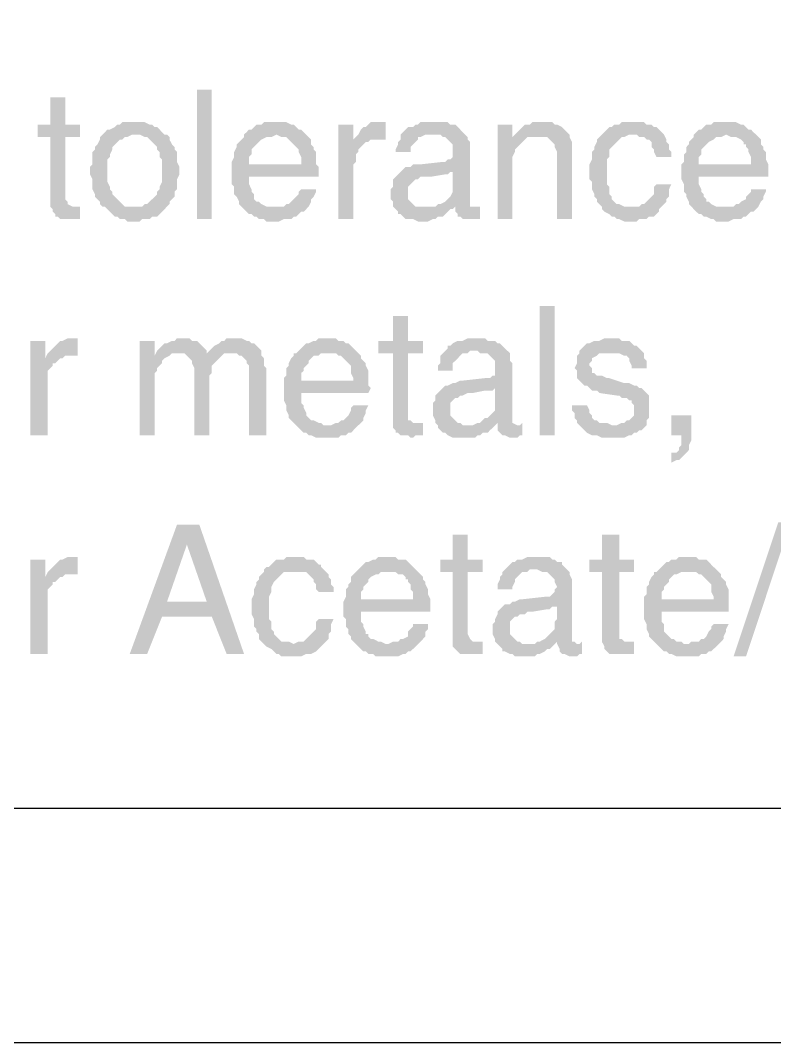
# Model space of a CAD drawing. Header units: inches. Extents: x 3613 to 8393, y -2205 to -794.
# Drawn here: x 4875.04 to 4888.74, y -1185.65 to -1167.08 of the extents above; entities that cross this region are included whole.
import ezdxf

# ---------------------------------------------------------------- set-up
doc = ezdxf.new("R2010")
doc.units = ezdxf.units.IN
doc.header["$MEASUREMENT"] = 0

msp = doc.modelspace()

# ---------------------------------------------------------------- hatches: boundary and pattern name
at = {"transparency": 33554559}
for points in [[(4875.857, -1168.479), (4875.586, -1168.479), (4875.586, -1168.975), (4875.36, -1168.975), (4875.36, -1169.201), (4875.586, -1169.201), (4875.586, -1170.464), (4875.631, -1170.51), (4875.631, -1170.555), (4875.676, -1170.6), (4875.676, -1170.645), (4875.721, -1170.645), (4875.767, -1170.69), (4876.128, -1170.69), (4876.128, -1170.464), (4875.992, -1170.464), (4875.902, -1170.419), (4875.902, -1170.374), (4875.857, -1170.329), (4875.857, -1169.201), (4876.128, -1169.201), (4876.128, -1168.975), (4875.857, -1168.975)], [(4878.249, -1170.69), (4878.249, -1168.343), (4878.52, -1168.343), (4878.52, -1170.69)], [(4877.121, -1168.93), (4876.895, -1168.93), (4876.85, -1168.975), (4876.805, -1168.975), (4876.76, -1169.02), (4876.669, -1169.065), (4876.624, -1169.065), (4876.579, -1169.111), (4876.534, -1169.156), (4876.534, -1169.156), (4876.489, -1169.201), (4876.489, -1169.246), (4876.444, -1169.336), (4876.398, -1169.381), (4876.398, -1169.426), (4876.353, -1169.472), (4876.353, -1169.697), (4876.308, -1169.742), (4876.308, -1169.833), (4876.308, -1169.878), (4876.353, -1169.968), (4876.353, -1170.149), (4876.398, -1170.239), (4876.398, -1170.284), (4876.444, -1170.329), (4876.489, -1170.374), (4876.489, -1170.419), (4876.534, -1170.464), (4877.121, -1170.464), (4876.94, -1170.464), (4876.895, -1170.419), (4876.85, -1170.374), (4876.805, -1170.329), (4876.76, -1170.284), (4876.714, -1170.239), (4876.714, -1170.194), (4876.669, -1170.149), (4876.669, -1170.103), (4876.624, -1170.013), (4876.624, -1169.607), (4876.669, -1169.562), (4876.669, -1169.517), (4876.714, -1169.426), (4876.714, -1169.381), (4876.76, -1169.336), (4876.805, -1169.291), (4876.85, -1169.246), (4876.895, -1169.246), (4876.94, -1169.201), (4876.985, -1169.201), (4877.075, -1169.156), (4877.662, -1169.156), (4877.617, -1169.111), (4877.572, -1169.065), (4877.527, -1169.02), (4877.482, -1169.02), (4877.437, -1168.975), (4877.391, -1168.975), (4877.301, -1168.93), (4877.211, -1168.93)], [(4879.693, -1168.93), (4879.467, -1168.93), (4879.422, -1168.975), (4879.332, -1168.975), (4879.287, -1169.02), (4879.242, -1169.065), (4879.197, -1169.065), (4879.152, -1169.111), (4879.106, -1169.156), (4879.693, -1169.156), (4879.783, -1169.201), (4879.874, -1169.201), (4879.919, -1169.246), (4879.964, -1169.291), (4880.009, -1169.336), (4880.009, -1169.336), (4880.054, -1169.381), (4880.099, -1169.426), (4880.099, -1169.472), (4880.144, -1169.562), (4880.144, -1169.697), (4878.881, -1169.697), (4878.881, -1170.058), (4878.926, -1170.103), (4878.926, -1170.239), (4878.971, -1170.284), (4879.016, -1170.374), (4879.016, -1170.419), (4879.061, -1170.464), (4879.106, -1170.51), (4879.106, -1170.51), (4879.152, -1170.555), (4879.197, -1170.6), (4879.242, -1170.6), (4879.287, -1170.645), (4879.332, -1170.645), (4879.377, -1170.69), (4879.467, -1170.69), (4879.513, -1170.735), (4879.738, -1170.735), (4879.829, -1170.69), (4879.964, -1170.69), (4880.009, -1170.645), (4880.054, -1170.645), (4880.099, -1170.6), (4880.144, -1170.555), (4880.19, -1170.555), (4880.235, -1170.51), (4879.693, -1170.464), (4879.513, -1170.464), (4879.422, -1170.419), (4879.377, -1170.374), (4879.332, -1170.374), (4879.287, -1170.329), (4879.287, -1170.239), (4879.242, -1170.194), (4879.242, -1170.149), (4879.197, -1170.058), (4879.197, -1169.923), (4880.46, -1169.923), (4880.46, -1169.742), (4880.415, -1169.697), (4880.415, -1169.472), (4880.37, -1169.426), (4880.37, -1169.381), (4880.325, -1169.336), (4880.325, -1169.246), (4880.28, -1169.201), (4880.235, -1169.156), (4880.19, -1169.111), (4880.144, -1169.065), (4880.099, -1169.065), (4880.054, -1169.02), (4880.009, -1168.975), (4879.964, -1168.975), (4879.874, -1168.93), (4879.783, -1168.93)], [(4881.092, -1168.975), (4880.821, -1168.975), (4880.821, -1170.69), (4881.092, -1170.69), (4881.092, -1169.697), (4881.137, -1169.652), (4881.137, -1169.517), (4881.182, -1169.472), (4881.182, -1169.426), (4881.228, -1169.381), (4881.273, -1169.336), (4881.318, -1169.291), (4881.363, -1169.291), (4881.092, -1169.246)], [(4881.589, -1168.93), (4881.408, -1168.93), (4881.363, -1168.975), (4881.318, -1169.02), (4881.273, -1169.02), (4881.228, -1169.065), (4881.182, -1169.156), (4881.182, -1169.156), (4881.137, -1169.201), (4881.589, -1169.246), (4881.679, -1169.246), (4881.679, -1168.93), (4881.634, -1168.93)], [(4882.582, -1168.93), (4882.311, -1168.93), (4882.266, -1168.975), (4882.221, -1168.975), (4882.175, -1169.02), (4882.085, -1169.02), (4882.04, -1169.065), (4882.04, -1169.065), (4881.995, -1169.111), (4881.95, -1169.156), (4881.95, -1169.246), (4881.905, -1169.291), (4881.905, -1169.336), (4881.859, -1169.426), (4881.859, -1169.472), (4882.13, -1169.472), (4882.13, -1169.381), (4882.175, -1169.336), (4882.221, -1169.291), (4882.266, -1169.246), (4882.266, -1169.201), (4882.311, -1169.201), (4882.401, -1169.156), (4883.123, -1169.156), (4883.078, -1169.111), (4883.033, -1169.065), (4882.988, -1169.02), (4882.943, -1168.975), (4882.852, -1168.975), (4882.807, -1168.93), (4882.627, -1168.93)], [(4883.981, -1168.975), (4883.71, -1168.975), (4883.71, -1170.69), (4883.981, -1170.69), (4883.981, -1169.742), (4883.981, -1169.562), (4884.026, -1169.472), (4884.026, -1169.426), (4884.071, -1169.381), (4884.116, -1169.336), (4884.116, -1169.336), (4884.161, -1169.291), (4884.206, -1169.246), (4883.981, -1169.201)], [(4884.477, -1168.93), (4884.342, -1168.93), (4884.297, -1168.975), (4884.206, -1168.975), (4884.161, -1169.02), (4884.116, -1169.065), (4884.071, -1169.111), (4884.026, -1169.156), (4883.981, -1169.201), (4884.206, -1169.246), (4884.251, -1169.201), (4884.432, -1169.201), (4885.019, -1169.156), (4884.974, -1169.111), (4884.928, -1169.065), (4884.928, -1169.065), (4884.883, -1169.02), (4884.793, -1168.975), (4884.748, -1168.975), (4884.703, -1168.93), (4884.567, -1168.93)], [(4886.147, -1168.93), (4885.966, -1168.93), (4885.921, -1168.975), (4885.831, -1168.975), (4885.786, -1169.02), (4885.741, -1169.02), (4885.696, -1169.065), (4885.651, -1169.111), (4885.605, -1169.156), (4886.237, -1169.156), (4886.282, -1169.201), (4886.373, -1169.201), (4886.418, -1169.246), (4886.463, -1169.246), (4886.508, -1169.291), (4886.508, -1169.381), (4886.553, -1169.426), (4886.553, -1169.472), (4886.598, -1169.562), (4886.869, -1169.562), (4886.869, -1169.472), (4886.824, -1169.426), (4886.824, -1169.336), (4886.779, -1169.291), (4886.779, -1169.246), (4886.734, -1169.156), (4886.689, -1169.111), (4886.643, -1169.065), (4886.643, -1169.065), (4886.598, -1169.02), (4886.553, -1169.02), (4886.508, -1168.975), (4886.418, -1168.975), (4886.373, -1168.93), (4886.237, -1168.93)], [(4887.862, -1168.93), (4887.636, -1168.93), (4887.591, -1168.975), (4887.501, -1168.975), (4887.456, -1169.02), (4887.411, -1169.065), (4887.366, -1169.065), (4887.32, -1169.111), (4887.275, -1169.156), (4887.862, -1169.156), (4887.952, -1169.201), (4888.043, -1169.201), (4888.133, -1169.246), (4888.178, -1169.291), (4888.178, -1169.336), (4888.223, -1169.336), (4888.223, -1169.381), (4888.268, -1169.426), (4888.268, -1169.472), (4888.313, -1169.562), (4888.313, -1169.697), (4887.05, -1169.697), (4887.05, -1169.968), (4887.095, -1170.058), (4887.095, -1170.194), (4887.14, -1170.239), (4887.14, -1170.284), (4887.185, -1170.374), (4887.185, -1170.419), (4887.23, -1170.464), (4887.275, -1170.51), (4887.275, -1170.51), (4887.32, -1170.555), (4887.366, -1170.6), (4887.411, -1170.6), (4887.456, -1170.645), (4887.501, -1170.645), (4887.591, -1170.69), (4887.636, -1170.69), (4887.682, -1170.735), (4887.907, -1170.735), (4887.997, -1170.69), (4888.133, -1170.69), (4888.178, -1170.645), (4888.223, -1170.645), (4888.268, -1170.6), (4888.313, -1170.555), (4888.358, -1170.555), (4888.404, -1170.51), (4887.862, -1170.464), (4887.682, -1170.464), (4887.591, -1170.419), (4887.546, -1170.374), (4887.501, -1170.374), (4887.501, -1170.329), (4887.456, -1170.284), (4887.456, -1170.239), (4887.411, -1170.194), (4887.411, -1170.149), (4887.366, -1170.058), (4887.366, -1169.923), (4888.629, -1169.923), (4888.629, -1169.697), (4888.584, -1169.607), (4888.584, -1169.472), (4888.539, -1169.426), (4888.539, -1169.381), (4888.494, -1169.336), (4888.494, -1169.246), (4888.449, -1169.201), (4888.404, -1169.156), (4888.358, -1169.111), (4888.313, -1169.065), (4888.268, -1169.065), (4888.223, -1169.02), (4888.178, -1168.975), (4888.133, -1168.975), (4888.043, -1168.93), (4887.952, -1168.93)], [(4877.662, -1169.156), (4877.121, -1169.156), (4877.211, -1169.156), (4877.301, -1169.201), (4877.346, -1169.201), (4877.391, -1169.246), (4877.437, -1169.291), (4877.482, -1169.336), (4877.527, -1169.381), (4877.527, -1169.426), (4877.572, -1169.472), (4877.572, -1169.562), (4877.617, -1169.607), (4877.617, -1170.013), (4877.572, -1170.103), (4877.572, -1170.149), (4877.527, -1170.194), (4877.527, -1170.239), (4877.482, -1170.284), (4877.437, -1170.329), (4877.391, -1170.374), (4877.346, -1170.419), (4877.301, -1170.419), (4877.256, -1170.464), (4876.579, -1170.464), (4876.624, -1170.51), (4876.669, -1170.555), (4876.714, -1170.6), (4876.76, -1170.645), (4876.805, -1170.645), (4876.85, -1170.69), (4876.94, -1170.69), (4876.985, -1170.735), (4877.211, -1170.735), (4877.256, -1170.69), (4877.391, -1170.69), (4877.437, -1170.645), (4877.527, -1170.645), (4877.572, -1170.6), (4877.617, -1170.555), (4877.662, -1170.51), (4877.707, -1170.464), (4877.707, -1170.464), (4877.752, -1170.419), (4877.752, -1170.374), (4877.798, -1170.329), (4877.843, -1170.284), (4877.843, -1170.194), (4877.888, -1170.149), (4877.888, -1169.968), (4877.933, -1169.878), (4877.933, -1169.833), (4877.933, -1169.742), (4877.888, -1169.652), (4877.888, -1169.472), (4877.843, -1169.426), (4877.843, -1169.381), (4877.798, -1169.336), (4877.752, -1169.246), (4877.752, -1169.201), (4877.707, -1169.156)], [(4879.106, -1169.156), (4879.106, -1169.201), (4879.061, -1169.246), (4879.016, -1169.291), (4878.971, -1169.336), (4878.971, -1169.381), (4878.926, -1169.472), (4878.926, -1169.562), (4878.881, -1169.652), (4878.881, -1169.697), (4879.197, -1169.697), (4879.197, -1169.562), (4879.242, -1169.517), (4879.242, -1169.426), (4879.287, -1169.381), (4879.332, -1169.336), (4879.332, -1169.336), (4879.377, -1169.291), (4879.422, -1169.246), (4879.513, -1169.201), (4879.603, -1169.201), (4879.693, -1169.156)], [(4881.137, -1169.201), (4881.092, -1169.246), (4881.363, -1169.291), (4881.408, -1169.246), (4881.589, -1169.246)], [(4883.123, -1169.156), (4882.536, -1169.156), (4882.672, -1169.156), (4882.717, -1169.201), (4882.762, -1169.201), (4882.807, -1169.246), (4882.852, -1169.291), (4882.897, -1169.336), (4882.897, -1169.562), (4882.852, -1169.607), (4882.807, -1169.607), (4882.762, -1169.652), (4882.717, -1169.652), (4882.311, -1169.697), (4882.175, -1169.697), (4882.13, -1169.742), (4882.04, -1169.742), (4881.995, -1169.787), (4882.897, -1169.833), (4882.897, -1170.103), (4882.897, -1170.194), (4882.852, -1170.284), (4882.807, -1170.329), (4882.762, -1170.374), (4882.762, -1170.374), (4882.672, -1170.419), (4882.627, -1170.419), (4882.582, -1170.464), (4882.401, -1170.464), (4881.859, -1170.51), (4881.905, -1170.555), (4881.905, -1170.6), (4881.95, -1170.6), (4881.995, -1170.645), (4882.04, -1170.69), (4882.175, -1170.69), (4882.266, -1170.735), (4882.446, -1170.735), (4882.536, -1170.69), (4882.582, -1170.69), (4882.627, -1170.645), (4882.717, -1170.645), (4882.762, -1170.6), (4882.807, -1170.555), (4882.852, -1170.51), (4882.897, -1170.51), (4882.943, -1170.464), (4883.213, -1170.464), (4883.213, -1169.291), (4883.168, -1169.246), (4883.168, -1169.201)], [(4885.019, -1169.156), (4884.432, -1169.201), (4884.613, -1169.201), (4884.658, -1169.246), (4884.703, -1169.291), (4884.703, -1169.291), (4884.748, -1169.336), (4884.748, -1169.381), (4884.793, -1169.472), (4884.793, -1170.69), (4885.064, -1170.69), (4885.064, -1169.291), (4885.019, -1169.201)], [(4885.605, -1169.156), (4885.56, -1169.201), (4885.515, -1169.246), (4885.515, -1169.291), (4885.47, -1169.381), (4885.47, -1169.426), (4885.425, -1169.472), (4885.425, -1169.607), (4885.38, -1169.697), (4885.38, -1169.968), (4885.425, -1170.013), (4885.425, -1170.149), (4885.47, -1170.239), (4885.47, -1170.284), (4885.515, -1170.329), (4885.515, -1170.374), (4885.56, -1170.419), (4885.605, -1170.464), (4886.147, -1170.464), (4886.012, -1170.464), (4885.921, -1170.419), (4885.876, -1170.419), (4885.831, -1170.374), (4885.786, -1170.329), (4885.786, -1170.284), (4885.741, -1170.239), (4885.741, -1170.103), (4885.696, -1170.058), (4885.696, -1169.607), (4885.741, -1169.562), (4885.741, -1169.426), (4885.786, -1169.381), (4885.831, -1169.336), (4885.831, -1169.336), (4885.876, -1169.291), (4885.921, -1169.246), (4885.966, -1169.201), (4886.012, -1169.201), (4886.102, -1169.156), (4886.147, -1169.156)], [(4887.275, -1169.156), (4887.275, -1169.201), (4887.23, -1169.246), (4887.185, -1169.291), (4887.185, -1169.336), (4887.14, -1169.381), (4887.14, -1169.472), (4887.095, -1169.517), (4887.095, -1169.652), (4887.05, -1169.697), (4887.366, -1169.697), (4887.366, -1169.562), (4887.411, -1169.517), (4887.411, -1169.426), (4887.456, -1169.381), (4887.501, -1169.336), (4887.501, -1169.336), (4887.546, -1169.291), (4887.636, -1169.246), (4887.682, -1169.201), (4887.772, -1169.201), (4887.862, -1169.156)], [(4881.995, -1169.787), (4881.95, -1169.833), (4881.905, -1169.878), (4881.905, -1169.878), (4881.859, -1169.923), (4881.814, -1169.968), (4881.814, -1170.103), (4881.769, -1170.149), (4881.769, -1170.239), (4881.769, -1170.329), (4881.814, -1170.374), (4881.814, -1170.464), (4881.859, -1170.51), (4882.401, -1170.464), (4882.221, -1170.464), (4882.175, -1170.419), (4882.13, -1170.374), (4882.085, -1170.329), (4882.085, -1170.103), (4882.13, -1170.058), (4882.175, -1170.013), (4882.221, -1169.968), (4882.266, -1169.968), (4882.311, -1169.923), (4882.491, -1169.923), (4882.762, -1169.878), (4882.807, -1169.878), (4882.852, -1169.833), (4882.897, -1169.833)], [(4880.415, -1170.149), (4880.144, -1170.149), (4880.099, -1170.194), (4880.099, -1170.239), (4880.054, -1170.284), (4880.009, -1170.329), (4879.964, -1170.374), (4879.919, -1170.419), (4879.874, -1170.419), (4879.829, -1170.464), (4879.693, -1170.464), (4880.235, -1170.51), (4880.28, -1170.464), (4880.325, -1170.374), (4880.325, -1170.329), (4880.37, -1170.284), (4880.415, -1170.194)], [(4886.869, -1170.058), (4886.598, -1170.058), (4886.553, -1170.103), (4886.553, -1170.239), (4886.508, -1170.284), (4886.463, -1170.329), (4886.418, -1170.374), (4886.373, -1170.419), (4886.328, -1170.419), (4886.282, -1170.464), (4885.605, -1170.464), (4885.605, -1170.51), (4885.651, -1170.555), (4885.741, -1170.6), (4885.786, -1170.645), (4885.831, -1170.645), (4885.876, -1170.69), (4885.921, -1170.69), (4886.012, -1170.735), (4886.237, -1170.735), (4886.282, -1170.69), (4886.418, -1170.69), (4886.463, -1170.645), (4886.553, -1170.645), (4886.598, -1170.6), (4886.643, -1170.555), (4886.643, -1170.51), (4886.689, -1170.464), (4886.734, -1170.419), (4886.779, -1170.374), (4886.779, -1170.329), (4886.824, -1170.284), (4886.824, -1170.149)], [(4888.584, -1170.149), (4888.313, -1170.149), (4888.313, -1170.194), (4888.268, -1170.239), (4888.223, -1170.284), (4888.223, -1170.329), (4888.133, -1170.374), (4888.088, -1170.419), (4888.043, -1170.419), (4887.997, -1170.464), (4887.862, -1170.464), (4888.404, -1170.51), (4888.449, -1170.464), (4888.494, -1170.374), (4888.539, -1170.329), (4888.539, -1170.284), (4888.584, -1170.194)], [(4883.394, -1170.464), (4883.304, -1170.464), (4882.943, -1170.51), (4882.943, -1170.555), (4882.988, -1170.6), (4882.988, -1170.645), (4883.033, -1170.645), (4883.078, -1170.69), (4883.394, -1170.69)], [(4883.213, -1170.464), (4882.943, -1170.464), (4882.943, -1170.51), (4883.304, -1170.464), (4883.304, -1170.464)], [(4884.477, -1174.617), (4884.477, -1172.27), (4884.748, -1172.27), (4884.748, -1174.617)], [(4882.085, -1172.45), (4881.814, -1172.45), (4881.814, -1172.902), (4881.544, -1172.902), (4881.544, -1173.127), (4881.814, -1173.127), (4881.814, -1174.481), (4881.859, -1174.526), (4881.859, -1174.572), (4881.905, -1174.572), (4881.95, -1174.617), (4882.085, -1174.617), (4882.13, -1174.662), (4882.175, -1174.662), (4882.221, -1174.617), (4882.356, -1174.617), (4882.356, -1174.391), (4882.175, -1174.391), (4882.13, -1174.346), (4882.085, -1174.346), (4882.085, -1173.127), (4882.356, -1173.127), (4882.356, -1172.902), (4882.085, -1172.902)], [(4875.496, -1172.902), (4875.225, -1172.902), (4875.225, -1174.617), (4875.541, -1174.617), (4875.541, -1173.443), (4875.586, -1173.398), (4875.631, -1173.353), (4875.631, -1173.308), (4875.676, -1173.308), (4875.721, -1173.263), (4875.767, -1173.218), (4875.496, -1173.218)], [(4875.992, -1172.856), (4875.902, -1172.856), (4875.812, -1172.902), (4875.767, -1172.902), (4875.721, -1172.947), (4875.676, -1172.992), (4875.631, -1173.037), (4875.586, -1173.082), (4875.586, -1173.082), (4875.541, -1173.127), (4875.992, -1173.172), (4876.083, -1173.172), (4876.083, -1172.856), (4876.037, -1172.856)], [(4877.482, -1172.902), (4877.211, -1172.902), (4877.211, -1174.617), (4877.482, -1174.617), (4877.482, -1173.488), (4877.527, -1173.443), (4877.527, -1173.398), (4877.572, -1173.353), (4877.617, -1173.308), (4877.617, -1173.263), (4877.662, -1173.218), (4877.752, -1173.172), (4877.482, -1173.172)], [(4877.978, -1172.856), (4877.888, -1172.856), (4877.843, -1172.902), (4877.798, -1172.902), (4877.707, -1172.947), (4877.662, -1172.947), (4877.617, -1172.992), (4877.572, -1173.037), (4877.527, -1173.082), (4877.482, -1173.172), (4877.752, -1173.172), (4877.798, -1173.127), (4877.933, -1173.127), (4878.429, -1173.082), (4878.384, -1173.037), (4878.339, -1172.992), (4878.339, -1172.992), (4878.294, -1172.947), (4878.249, -1172.902), (4878.159, -1172.902), (4878.113, -1172.856), (4878.068, -1172.856)], [(4878.926, -1172.856), (4878.79, -1172.856), (4878.745, -1172.902), (4878.7, -1172.902), (4878.655, -1172.947), (4878.565, -1172.992), (4878.52, -1173.037), (4878.475, -1173.082), (4878.429, -1173.127), (4878.023, -1173.127), (4878.068, -1173.172), (4878.113, -1173.218), (4878.113, -1173.218), (4878.159, -1173.263), (4878.159, -1173.308), (4878.204, -1173.398), (4878.204, -1174.617), (4878.475, -1174.617), (4878.475, -1173.533), (4878.52, -1173.488), (4878.52, -1173.353), (4878.565, -1173.308), (4878.61, -1173.263), (4878.61, -1173.263), (4878.655, -1173.218), (4878.7, -1173.172), (4878.745, -1173.127), (4878.881, -1173.127), (4879.422, -1173.082), (4879.377, -1173.037), (4879.332, -1172.992), (4879.332, -1172.992), (4879.287, -1172.947), (4879.242, -1172.947), (4879.197, -1172.902), (4879.152, -1172.902), (4879.061, -1172.856), (4879.016, -1172.856)], [(4880.641, -1172.856), (4880.46, -1172.856), (4880.415, -1172.902), (4880.37, -1172.902), (4880.28, -1172.947), (4880.235, -1172.947), (4880.19, -1172.992), (4880.144, -1173.037), (4880.099, -1173.082), (4880.054, -1173.127), (4880.776, -1173.127), (4880.821, -1173.172), (4880.867, -1173.172), (4880.912, -1173.218), (4880.957, -1173.263), (4880.957, -1173.263), (4881.002, -1173.308), (4881.047, -1173.353), (4881.047, -1173.488), (4881.092, -1173.579), (4881.092, -1173.624), (4880.144, -1173.624), (4879.829, -1173.669), (4879.829, -1173.985), (4879.874, -1174.075), (4879.874, -1174.165), (4879.919, -1174.256), (4879.919, -1174.301), (4879.964, -1174.346), (4880.009, -1174.391), (4880.054, -1174.436), (4880.054, -1174.436), (4880.099, -1174.481), (4880.144, -1174.526), (4880.19, -1174.572), (4880.235, -1174.572), (4880.28, -1174.617), (4880.325, -1174.617), (4880.415, -1174.662), (4880.821, -1174.662), (4880.867, -1174.617), (4880.957, -1174.617), (4881.002, -1174.572), (4881.047, -1174.572), (4881.092, -1174.526), (4881.137, -1174.481), (4881.182, -1174.436), (4880.551, -1174.436), (4880.505, -1174.391), (4880.46, -1174.391), (4880.37, -1174.346), (4880.325, -1174.346), (4880.28, -1174.301), (4880.235, -1174.256), (4880.235, -1174.21), (4880.19, -1174.12), (4880.19, -1174.075), (4880.144, -1174.03), (4880.144, -1173.849), (4881.363, -1173.849), (4881.408, -1173.759), (4881.363, -1173.714), (4881.363, -1173.443), (4881.318, -1173.353), (4881.318, -1173.308), (4881.273, -1173.263), (4881.228, -1173.218), (4881.228, -1173.172), (4881.182, -1173.127), (4881.137, -1173.082), (4881.092, -1173.037), (4881.047, -1172.992), (4881.002, -1172.947), (4880.957, -1172.947), (4880.912, -1172.902), (4880.821, -1172.902), (4880.776, -1172.856), (4880.686, -1172.856)], [(4883.349, -1172.856), (4883.168, -1172.856), (4883.078, -1172.902), (4882.988, -1172.902), (4882.897, -1172.947), (4882.852, -1172.992), (4882.807, -1172.992), (4882.807, -1173.037), (4882.762, -1173.082), (4882.717, -1173.127), (4882.672, -1173.172), (4882.672, -1173.308), (4882.627, -1173.353), (4882.627, -1173.443), (4882.897, -1173.443), (4882.897, -1173.308), (4882.943, -1173.263), (4882.988, -1173.218), (4883.033, -1173.172), (4883.033, -1173.172), (4883.078, -1173.127), (4883.168, -1173.127), (4883.213, -1173.082), (4883.89, -1173.082), (4883.845, -1173.037), (4883.8, -1172.992), (4883.755, -1172.947), (4883.71, -1172.947), (4883.665, -1172.902), (4883.529, -1172.902), (4883.484, -1172.856), (4883.394, -1172.856)], [(4885.786, -1172.856), (4885.651, -1172.856), (4885.56, -1172.902), (4885.47, -1172.902), (4885.38, -1172.947), (4885.335, -1172.947), (4885.29, -1172.992), (4885.244, -1173.037), (4885.199, -1173.082), (4885.199, -1173.127), (4885.154, -1173.172), (4885.154, -1173.308), (4885.109, -1173.398), (4885.154, -1173.443), (4885.154, -1173.579), (4885.199, -1173.624), (4885.244, -1173.669), (4885.29, -1173.714), (4885.335, -1173.714), (4885.38, -1173.759), (4885.425, -1173.804), (4885.515, -1173.804), (4885.56, -1173.849), (4885.876, -1173.895), (4885.921, -1173.895), (4885.966, -1173.94), (4886.057, -1173.94), (4886.102, -1173.985), (4886.147, -1173.985), (4886.147, -1174.03), (4886.192, -1174.075), (4886.192, -1174.256), (4886.147, -1174.301), (4886.102, -1174.346), (4886.057, -1174.346), (4886.012, -1174.391), (4885.966, -1174.391), (4885.876, -1174.436), (4885.199, -1174.436), (4885.244, -1174.481), (4885.29, -1174.526), (4885.29, -1174.526), (4885.335, -1174.572), (4885.425, -1174.617), (4885.515, -1174.617), (4885.605, -1174.662), (4886.012, -1174.662), (4886.102, -1174.617), (4886.147, -1174.617), (4886.192, -1174.572), (4886.237, -1174.572), (4886.282, -1174.526), (4886.328, -1174.526), (4886.373, -1174.481), (4886.418, -1174.436), (4886.418, -1174.346), (4886.463, -1174.301), (4886.463, -1174.12), (4886.463, -1173.895), (4886.418, -1173.849), (4886.373, -1173.804), (4886.373, -1173.804), (4886.328, -1173.759), (4886.282, -1173.759), (4886.237, -1173.714), (4886.192, -1173.714), (4886.102, -1173.669), (4886.012, -1173.669), (4885.741, -1173.579), (4885.696, -1173.579), (4885.605, -1173.533), (4885.515, -1173.533), (4885.47, -1173.488), (4885.425, -1173.488), (4885.425, -1173.398), (4885.38, -1173.353), (4885.38, -1173.308), (4885.425, -1173.263), (4885.425, -1173.218), (4885.515, -1173.172), (4885.515, -1173.172), (4885.56, -1173.127), (4885.786, -1173.127), (4886.328, -1173.082), (4886.282, -1173.037), (4886.237, -1172.992), (4886.192, -1172.992), (4886.147, -1172.947), (4886.102, -1172.902), (4885.966, -1172.902), (4885.921, -1172.856), (4885.831, -1172.856)], [(4875.541, -1173.127), (4875.496, -1173.218), (4875.812, -1173.218), (4875.857, -1173.172), (4875.992, -1173.172)], [(4879.422, -1173.082), (4878.881, -1173.127), (4878.971, -1173.127), (4879.016, -1173.172), (4879.061, -1173.172), (4879.106, -1173.218), (4879.152, -1173.263), (4879.152, -1173.308), (4879.197, -1173.353), (4879.197, -1174.617), (4879.513, -1174.617), (4879.513, -1173.398), (4879.467, -1173.353), (4879.467, -1173.218), (4879.422, -1173.172)], [(4880.054, -1173.127), (4880.009, -1173.127), (4880.009, -1173.172), (4879.964, -1173.218), (4879.919, -1173.308), (4879.919, -1173.353), (4879.874, -1173.398), (4879.874, -1173.533), (4879.829, -1173.579), (4879.829, -1173.669), (4880.144, -1173.624), (4880.144, -1173.488), (4880.19, -1173.443), (4880.19, -1173.398), (4880.235, -1173.353), (4880.28, -1173.308), (4880.28, -1173.263), (4880.325, -1173.218), (4880.37, -1173.172), (4880.46, -1173.172), (4880.505, -1173.127), (4880.641, -1173.127)], [(4883.89, -1173.082), (4883.304, -1173.082), (4883.349, -1173.082), (4883.394, -1173.127), (4883.529, -1173.127), (4883.574, -1173.172), (4883.62, -1173.218), (4883.665, -1173.263), (4883.665, -1173.398), (4883.665, -1173.533), (4883.62, -1173.533), (4883.574, -1173.579), (4883.484, -1173.579), (4883.078, -1173.624), (4883.033, -1173.624), (4882.943, -1173.669), (4882.897, -1173.669), (4882.807, -1173.714), (4882.762, -1173.714), (4883.665, -1173.759), (4883.665, -1174.03), (4883.665, -1174.165), (4883.62, -1174.21), (4883.574, -1174.256), (4883.529, -1174.301), (4883.484, -1174.301), (4883.439, -1174.346), (4883.394, -1174.391), (4883.349, -1174.391), (4883.259, -1174.436), (4882.627, -1174.436), (4882.627, -1174.481), (4882.672, -1174.526), (4882.717, -1174.572), (4882.762, -1174.572), (4882.807, -1174.617), (4882.897, -1174.662), (4883.304, -1174.662), (4883.349, -1174.617), (4883.394, -1174.617), (4883.439, -1174.572), (4883.529, -1174.572), (4883.574, -1174.526), (4883.62, -1174.481), (4883.665, -1174.436), (4883.71, -1174.391), (4883.981, -1174.391), (4883.981, -1173.308), (4883.936, -1173.263), (4883.936, -1173.127)], [(4886.328, -1173.082), (4885.786, -1173.127), (4885.921, -1173.127), (4886.012, -1173.172), (4886.057, -1173.172), (4886.102, -1173.218), (4886.102, -1173.263), (4886.147, -1173.353), (4886.147, -1173.398), (4886.418, -1173.398), (4886.418, -1173.263), (4886.373, -1173.218), (4886.373, -1173.127)], [(4882.762, -1173.714), (4882.717, -1173.759), (4882.672, -1173.804), (4882.672, -1173.804), (4882.627, -1173.849), (4882.582, -1173.895), (4882.582, -1173.985), (4882.536, -1174.03), (4882.536, -1174.256), (4882.582, -1174.346), (4882.582, -1174.391), (4882.627, -1174.436), (4883.123, -1174.436), (4883.078, -1174.436), (4883.033, -1174.391), (4882.988, -1174.391), (4882.943, -1174.346), (4882.897, -1174.301), (4882.852, -1174.256), (4882.852, -1174.12), (4882.852, -1174.03), (4882.897, -1173.985), (4882.943, -1173.94), (4882.988, -1173.94), (4883.033, -1173.895), (4883.078, -1173.895), (4883.168, -1173.849), (4883.259, -1173.849), (4883.484, -1173.804), (4883.62, -1173.804), (4883.665, -1173.759)], [(4881.363, -1174.075), (4881.092, -1174.075), (4881.047, -1174.12), (4881.047, -1174.165), (4881.002, -1174.256), (4880.957, -1174.301), (4880.912, -1174.346), (4880.867, -1174.346), (4880.821, -1174.391), (4880.776, -1174.391), (4880.686, -1174.436), (4880.641, -1174.436), (4881.182, -1174.436), (4881.228, -1174.391), (4881.273, -1174.346), (4881.273, -1174.301), (4881.318, -1174.21), (4881.318, -1174.165)], [(4885.335, -1174.075), (4885.064, -1174.075), (4885.064, -1174.165), (4885.109, -1174.21), (4885.109, -1174.301), (4885.154, -1174.346), (4885.154, -1174.391), (4885.199, -1174.436), (4885.786, -1174.436), (4885.696, -1174.391), (4885.56, -1174.391), (4885.515, -1174.346), (4885.47, -1174.346), (4885.425, -1174.301), (4885.425, -1174.256), (4885.38, -1174.21), (4885.38, -1174.165)], [(4887.23, -1174.256), (4886.869, -1174.256), (4886.869, -1174.617), (4887.05, -1174.617), (4887.05, -1174.797), (4887.005, -1174.842), (4887.005, -1174.887), (4886.959, -1174.933), (4886.869, -1174.933), (4886.869, -1175.113), (4886.869, -1175.113), (4886.959, -1175.068), (4887.005, -1175.068), (4887.05, -1175.023), (4887.095, -1174.978), (4887.14, -1174.933), (4887.185, -1174.887), (4887.185, -1174.797), (4887.23, -1174.707), (4887.23, -1174.572)], [(4884.161, -1174.391), (4884.116, -1174.436), (4883.71, -1174.436), (4883.71, -1174.526), (4883.755, -1174.572), (4883.755, -1174.572), (4883.8, -1174.617), (4883.845, -1174.617), (4883.936, -1174.662), (4884.071, -1174.662), (4884.116, -1174.617), (4884.161, -1174.617)], [(4883.981, -1174.391), (4883.71, -1174.391), (4883.71, -1174.436), (4884.071, -1174.436)], [(4878.294, -1176.241), (4877.888, -1176.241), (4877.03, -1178.588), (4877.346, -1178.588), (4877.617, -1177.911), (4878.52, -1177.911), (4877.707, -1177.64), (4878.068, -1176.602)], [(4878.294, -1176.241), (4878.068, -1176.602), (4878.429, -1177.64), (4877.707, -1177.64), (4878.52, -1177.911), (4878.79, -1178.588), (4879.106, -1178.588)], [(4889.035, -1176.196), (4888.223, -1178.633), (4887.997, -1178.633), (4888.81, -1176.196)], [(4883.168, -1176.422), (4882.897, -1176.422), (4882.897, -1176.873), (4882.672, -1176.873), (4882.672, -1177.099), (4882.897, -1177.099), (4882.897, -1178.453), (4882.943, -1178.498), (4882.988, -1178.543), (4882.988, -1178.543), (4883.033, -1178.588), (4883.439, -1178.588), (4883.439, -1178.363), (4883.259, -1178.363), (4883.213, -1178.317), (4883.213, -1178.317), (4883.168, -1178.227), (4883.168, -1177.099), (4883.439, -1177.099), (4883.439, -1176.873), (4883.168, -1176.873)], [(4885.921, -1176.422), (4885.605, -1176.422), (4885.605, -1176.873), (4885.38, -1176.873), (4885.38, -1177.099), (4885.605, -1177.099), (4885.605, -1178.363), (4885.651, -1178.453), (4885.651, -1178.498), (4885.696, -1178.543), (4885.696, -1178.543), (4885.741, -1178.588), (4886.192, -1178.588), (4886.192, -1178.363), (4886.012, -1178.363), (4885.966, -1178.317), (4885.921, -1178.317), (4885.921, -1177.099), (4886.192, -1177.099), (4886.192, -1176.873), (4885.921, -1176.873)], [(4875.992, -1176.828), (4875.902, -1176.828), (4875.812, -1176.873), (4875.767, -1176.873), (4875.721, -1176.918), (4875.676, -1176.964), (4875.631, -1177.009), (4875.586, -1177.054), (4875.586, -1177.054), (4875.541, -1177.099), (4875.992, -1177.144), (4876.083, -1177.144), (4876.083, -1176.828), (4876.037, -1176.828)], [(4880.009, -1176.828), (4879.874, -1176.828), (4879.829, -1176.873), (4879.693, -1176.873), (4879.648, -1176.918), (4879.603, -1176.964), (4879.558, -1177.009), (4879.513, -1177.009), (4879.467, -1177.054), (4879.467, -1177.099), (4880.235, -1177.099), (4880.28, -1177.144), (4880.325, -1177.189), (4880.37, -1177.234), (4880.37, -1177.279), (4880.415, -1177.325), (4880.415, -1177.415), (4880.46, -1177.46), (4880.731, -1177.46), (4880.731, -1177.37), (4880.686, -1177.325), (4880.686, -1177.234), (4880.641, -1177.189), (4880.641, -1177.144), (4880.596, -1177.099), (4880.551, -1177.054), (4880.505, -1177.009), (4880.505, -1176.964), (4880.46, -1176.964), (4880.415, -1176.918), (4880.37, -1176.873), (4880.235, -1176.873), (4880.19, -1176.828), (4880.099, -1176.828)], [(4881.724, -1176.828), (4881.544, -1176.828), (4881.498, -1176.873), (4881.453, -1176.873), (4881.363, -1176.918), (4881.318, -1176.918), (4881.273, -1176.964), (4881.228, -1177.009), (4881.182, -1177.054), (4881.137, -1177.099), (4881.859, -1177.099), (4881.905, -1177.144), (4881.995, -1177.144), (4882.04, -1177.189), (4882.04, -1177.234), (4882.085, -1177.234), (4882.085, -1177.279), (4882.13, -1177.325), (4882.13, -1177.415), (4882.175, -1177.46), (4882.175, -1177.595), (4881.228, -1177.595), (4880.912, -1177.64), (4880.912, -1177.911), (4880.957, -1177.956), (4880.957, -1178.092), (4881.002, -1178.137), (4881.002, -1178.227), (4881.047, -1178.272), (4881.047, -1178.317), (4881.092, -1178.363), (4881.137, -1178.408), (4881.137, -1178.408), (4881.182, -1178.453), (4881.228, -1178.498), (4881.273, -1178.543), (4881.318, -1178.543), (4881.363, -1178.588), (4881.453, -1178.588), (4881.498, -1178.633), (4881.905, -1178.633), (4881.995, -1178.588), (4882.04, -1178.588), (4882.085, -1178.543), (4882.13, -1178.543), (4882.175, -1178.498), (4882.221, -1178.453), (4882.266, -1178.408), (4881.679, -1178.408), (4881.589, -1178.363), (4881.544, -1178.363), (4881.453, -1178.317), (4881.408, -1178.317), (4881.363, -1178.272), (4881.363, -1178.227), (4881.318, -1178.227), (4881.318, -1178.182), (4881.273, -1178.092), (4881.273, -1178.047), (4881.228, -1178.002), (4881.228, -1177.821), (4882.491, -1177.821), (4882.491, -1177.595), (4882.446, -1177.505), (4882.446, -1177.415), (4882.401, -1177.325), (4882.401, -1177.279), (4882.356, -1177.234), (4882.356, -1177.189), (4882.311, -1177.144), (4882.266, -1177.099), (4882.221, -1177.054), (4882.175, -1177.009), (4882.13, -1176.964), (4882.085, -1176.918), (4882.04, -1176.873), (4881.905, -1176.873), (4881.859, -1176.828), (4881.814, -1176.828)], [(4884.432, -1176.828), (4884.251, -1176.828), (4884.161, -1176.873), (4884.071, -1176.873), (4884.026, -1176.918), (4883.981, -1176.918), (4883.936, -1176.964), (4883.89, -1177.009), (4883.845, -1177.054), (4883.8, -1177.099), (4883.8, -1177.144), (4883.755, -1177.189), (4883.755, -1177.234), (4883.71, -1177.325), (4883.71, -1177.415), (4883.981, -1177.415), (4883.981, -1177.37), (4884.026, -1177.279), (4884.026, -1177.234), (4884.071, -1177.189), (4884.116, -1177.144), (4884.116, -1177.144), (4884.161, -1177.099), (4884.251, -1177.099), (4884.297, -1177.054), (4884.974, -1177.054), (4884.928, -1177.009), (4884.883, -1176.964), (4884.883, -1176.918), (4884.793, -1176.918), (4884.748, -1176.873), (4884.703, -1176.873), (4884.658, -1176.828), (4884.522, -1176.828)], [(4887.185, -1176.828), (4887.005, -1176.828), (4886.959, -1176.873), (4886.869, -1176.873), (4886.824, -1176.918), (4886.779, -1176.918), (4886.734, -1176.964), (4886.689, -1177.009), (4886.643, -1177.054), (4886.598, -1177.099), (4887.32, -1177.099), (4887.366, -1177.144), (4887.411, -1177.144), (4887.456, -1177.189), (4887.501, -1177.234), (4887.501, -1177.234), (4887.546, -1177.279), (4887.591, -1177.325), (4887.591, -1177.46), (4887.636, -1177.55), (4887.636, -1177.595), (4886.689, -1177.595), (4886.373, -1177.64), (4886.373, -1177.956), (4886.418, -1178.047), (4886.418, -1178.137), (4886.463, -1178.227), (4886.463, -1178.272), (4886.508, -1178.317), (4886.553, -1178.363), (4886.598, -1178.408), (4886.598, -1178.408), (4886.643, -1178.453), (4886.689, -1178.498), (4886.734, -1178.543), (4886.779, -1178.543), (4886.824, -1178.588), (4886.869, -1178.588), (4886.959, -1178.633), (4887.366, -1178.633), (4887.411, -1178.588), (4887.501, -1178.588), (4887.546, -1178.543), (4887.591, -1178.543), (4887.636, -1178.498), (4887.682, -1178.453), (4887.727, -1178.408), (4887.095, -1178.408), (4887.05, -1178.363), (4886.959, -1178.363), (4886.914, -1178.317), (4886.869, -1178.317), (4886.824, -1178.272), (4886.779, -1178.227), (4886.779, -1178.227), (4886.734, -1178.182), (4886.734, -1178.047), (4886.689, -1178.002), (4886.689, -1177.821), (4887.907, -1177.821), (4887.907, -1177.415), (4887.862, -1177.325), (4887.862, -1177.279), (4887.817, -1177.234), (4887.772, -1177.189), (4887.772, -1177.144), (4887.727, -1177.099), (4887.682, -1177.054), (4887.636, -1177.009), (4887.591, -1176.964), (4887.546, -1176.918), (4887.501, -1176.873), (4887.366, -1176.873), (4887.32, -1176.828), (4887.23, -1176.828)], [(4875.496, -1176.873), (4875.225, -1176.873), (4875.225, -1178.588), (4875.541, -1178.588), (4875.541, -1177.415), (4875.586, -1177.37), (4875.631, -1177.325), (4875.631, -1177.279), (4875.676, -1177.279), (4875.721, -1177.234), (4875.767, -1177.189), (4875.496, -1177.189)], [(4875.541, -1177.099), (4875.496, -1177.189), (4875.812, -1177.189), (4875.857, -1177.144), (4875.992, -1177.144)], [(4879.467, -1177.099), (4879.422, -1177.144), (4879.377, -1177.189), (4879.377, -1177.234), (4879.332, -1177.279), (4879.332, -1177.325), (4879.287, -1177.415), (4879.287, -1177.505), (4879.242, -1177.595), (4879.242, -1177.866), (4879.287, -1177.956), (4879.287, -1178.092), (4879.332, -1178.137), (4879.332, -1178.182), (4879.377, -1178.227), (4879.377, -1178.317), (4879.422, -1178.363), (4879.467, -1178.408), (4880.009, -1178.408), (4879.919, -1178.363), (4879.783, -1178.363), (4879.738, -1178.317), (4879.693, -1178.272), (4879.648, -1178.227), (4879.648, -1178.182), (4879.603, -1178.137), (4879.603, -1178.002), (4879.558, -1177.956), (4879.558, -1177.55), (4879.603, -1177.46), (4879.603, -1177.37), (4879.648, -1177.279), (4879.693, -1177.234), (4879.693, -1177.234), (4879.738, -1177.189), (4879.783, -1177.144), (4879.829, -1177.099), (4880.009, -1177.099)], [(4881.137, -1177.099), (4881.137, -1177.099), (4881.092, -1177.144), (4881.047, -1177.189), (4881.047, -1177.279), (4881.002, -1177.325), (4881.002, -1177.37), (4880.957, -1177.415), (4880.957, -1177.55), (4880.912, -1177.64), (4881.228, -1177.595), (4881.228, -1177.46), (4881.273, -1177.415), (4881.273, -1177.37), (4881.318, -1177.325), (4881.363, -1177.279), (4881.363, -1177.234), (4881.408, -1177.189), (4881.498, -1177.144), (4881.544, -1177.144), (4881.589, -1177.099), (4881.724, -1177.099)], [(4884.974, -1177.054), (4884.387, -1177.054), (4884.432, -1177.054), (4884.522, -1177.099), (4884.613, -1177.099), (4884.658, -1177.144), (4884.703, -1177.189), (4884.748, -1177.234), (4884.748, -1177.279), (4884.793, -1177.37), (4884.793, -1177.37), (4884.748, -1177.415), (4884.748, -1177.46), (4884.703, -1177.505), (4884.658, -1177.55), (4884.567, -1177.55), (4884.161, -1177.595), (4884.116, -1177.595), (4884.026, -1177.64), (4883.981, -1177.64), (4883.936, -1177.686), (4883.845, -1177.686), (4884.793, -1177.731), (4884.793, -1177.956), (4884.748, -1178.002), (4884.748, -1178.137), (4884.703, -1178.182), (4884.658, -1178.227), (4884.613, -1178.272), (4884.613, -1178.272), (4884.567, -1178.317), (4884.477, -1178.363), (4884.432, -1178.363), (4884.387, -1178.408), (4883.71, -1178.408), (4883.755, -1178.453), (4883.8, -1178.498), (4883.8, -1178.543), (4883.845, -1178.543), (4883.936, -1178.588), (4883.981, -1178.588), (4884.026, -1178.633), (4884.387, -1178.633), (4884.432, -1178.588), (4884.477, -1178.588), (4884.567, -1178.543), (4884.613, -1178.498), (4884.658, -1178.498), (4884.703, -1178.453), (4884.748, -1178.408), (4884.793, -1178.363), (4885.109, -1178.363), (4885.064, -1178.363), (4885.064, -1177.234), (4885.019, -1177.144), (4885.019, -1177.099)], [(4886.598, -1177.099), (4886.553, -1177.099), (4886.553, -1177.144), (4886.508, -1177.189), (4886.463, -1177.279), (4886.463, -1177.325), (4886.418, -1177.37), (4886.418, -1177.505), (4886.373, -1177.55), (4886.373, -1177.64), (4886.689, -1177.595), (4886.689, -1177.46), (4886.734, -1177.415), (4886.734, -1177.37), (4886.779, -1177.325), (4886.824, -1177.279), (4886.824, -1177.234), (4886.869, -1177.189), (4886.914, -1177.144), (4886.959, -1177.144), (4887.05, -1177.099), (4887.185, -1177.099)], [(4883.845, -1177.686), (4883.8, -1177.731), (4883.755, -1177.776), (4883.755, -1177.776), (4883.71, -1177.821), (4883.71, -1177.866), (4883.665, -1177.956), (4883.665, -1178.002), (4883.62, -1178.047), (4883.62, -1178.227), (4883.665, -1178.317), (4883.665, -1178.363), (4883.71, -1178.408), (4884.251, -1178.408), (4884.161, -1178.408), (4884.116, -1178.363), (4884.071, -1178.363), (4884.026, -1178.317), (4883.981, -1178.272), (4883.936, -1178.227), (4883.936, -1178.092), (4883.936, -1178.002), (4883.981, -1177.956), (4884.026, -1177.911), (4884.071, -1177.911), (4884.116, -1177.866), (4884.206, -1177.866), (4884.251, -1177.821), (4884.342, -1177.821), (4884.613, -1177.776), (4884.658, -1177.776), (4884.703, -1177.731), (4884.793, -1177.731)], [(4880.731, -1177.956), (4880.46, -1177.956), (4880.415, -1178.002), (4880.415, -1178.137), (4880.37, -1178.182), (4880.325, -1178.227), (4880.28, -1178.272), (4880.235, -1178.317), (4880.19, -1178.363), (4880.099, -1178.363), (4880.009, -1178.408), (4879.467, -1178.408), (4879.513, -1178.453), (4879.603, -1178.498), (4879.648, -1178.543), (4879.693, -1178.588), (4879.738, -1178.588), (4879.783, -1178.633), (4880.144, -1178.633), (4880.235, -1178.588), (4880.325, -1178.588), (4880.415, -1178.543), (4880.46, -1178.498), (4880.505, -1178.453), (4880.505, -1178.453), (4880.551, -1178.408), (4880.596, -1178.363), (4880.641, -1178.317), (4880.641, -1178.227), (4880.686, -1178.182), (4880.686, -1178.047)], [(4882.446, -1178.047), (4882.175, -1178.047), (4882.175, -1178.092), (4882.13, -1178.137), (4882.085, -1178.182), (4882.085, -1178.272), (4881.995, -1178.317), (4881.95, -1178.317), (4881.905, -1178.363), (4881.814, -1178.363), (4881.724, -1178.408), (4882.266, -1178.408), (4882.311, -1178.363), (4882.356, -1178.317), (4882.401, -1178.272), (4882.401, -1178.182), (4882.446, -1178.137)], [(4887.907, -1178.047), (4887.636, -1178.047), (4887.591, -1178.092), (4887.591, -1178.137), (4887.546, -1178.182), (4887.501, -1178.272), (4887.456, -1178.317), (4887.411, -1178.317), (4887.366, -1178.363), (4887.23, -1178.363), (4887.185, -1178.408), (4887.727, -1178.408), (4887.772, -1178.363), (4887.817, -1178.317), (4887.817, -1178.272), (4887.862, -1178.182), (4887.862, -1178.137)], [(4885.244, -1178.363), (4885.199, -1178.408), (4884.793, -1178.408), (4884.838, -1178.498), (4884.838, -1178.543), (4884.838, -1178.543), (4884.883, -1178.588), (4884.928, -1178.588), (4885.019, -1178.633), (4885.154, -1178.633), (4885.199, -1178.588), (4885.244, -1178.588)], [(4885.109, -1178.363), (4884.793, -1178.363), (4884.793, -1178.408), (4885.154, -1178.408)]]:
    msp.add_hatch(color=256, dxfattribs=at).paths.add_polyline_path(points)

# ---------------------------------------------------------------- linework, layer by layer
msp.add_line((4547.592, -1181.386), (4956.848, -1181.386))
msp.add_lwpolyline([(4960.886, -1185.646), (4960.886, -888.646), (4540.886, -888.646), (4540.886, -1185.646)], close=True)
msp.add_solid([(4878.429, -1173.082), (4877.933, -1173.127), (4878.429, -1173.127)], dxfattribs=at)

doc.saveas('drawing.dxf')
